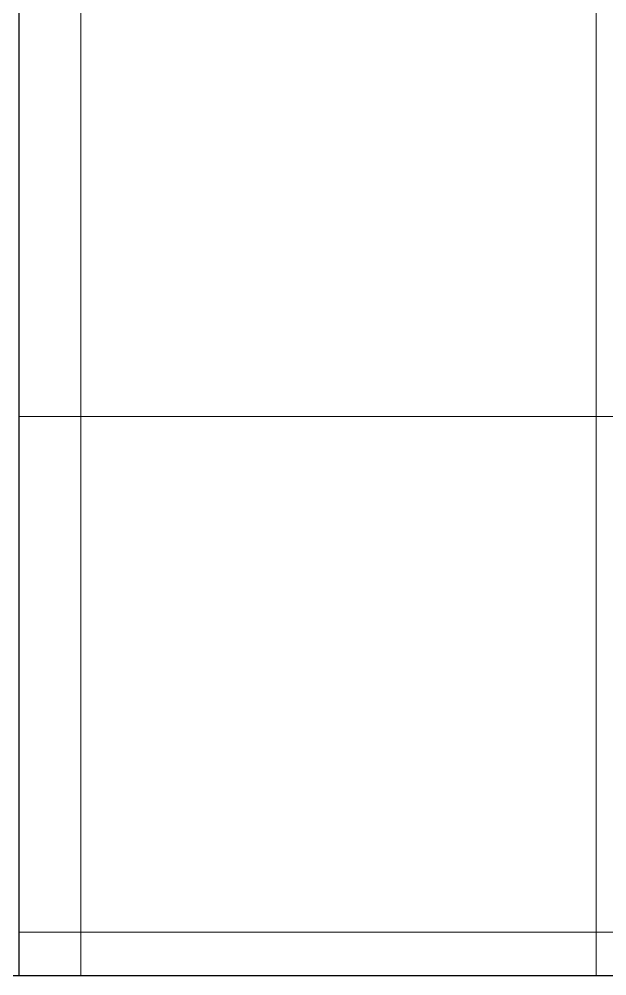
# Model space of a CAD drawing. Header units: inches. Extents: x -10117506 to -5032697, y -6529230 to -3254494.
# Drawn here: x -5047099.49 to -5047070.99, y -3261851.21 to -3261804.85 of the extents above; entities that cross this region are included whole.
import ezdxf

# ---------------------------------------------------------------- set-up
doc = ezdxf.new("R2010")
doc.units = ezdxf.units.IN
doc.header["$LTSCALE"] = 2
doc.header["$MEASUREMENT"] = 0
doc.linetypes.add('ACAD_ISO02W100', pattern=[15, 12, -3])
doc.layers.get('0').update_dxf_attribs({"linetype": 'CONTINUOUS'})
doc.layers.add('HATCH', color=60, linetype='ACAD_ISO02W100', lineweight=13)
doc.layers.add('window', color=4, linetype='CONTINUOUS', lineweight=13)

msp = doc.modelspace()

# ---------------------------------------------------------------- hatches: boundary and pattern name
at = {"layer": 'HATCH', "transparency": 33554661}
h = msp.add_hatch(dxfattribs=at)
h.set_pattern_fill('ANSI37', color=256, scale=200, angle=45)
h.set_pattern_definition([(90, (30903.478, -2449.113), (-25, 0), []), (180, (30903.478, -2449.113), (-4e-15, -25), [])])
h.paths.add_polyline_path([(-5047099.493, -3261739.209), (-5047129.493, -3261739.209), (-5047129.493, -3261744.209), (-5047099.493, -3261744.209), (-5047099.493, -3261851.209), (-5046956.493, -3261851.209), (-5046956.493, -3261744.209), (-5046938.493, -3261744.209), (-5046938.493, -3261739.209), (-5046956.493, -3261739.209), (-5046956.493, -3261632.209), (-5046938.493, -3261632.209), (-5046938.493, -3261627.209), (-5046956.493, -3261627.209), (-5046956.493, -3261589.209), (-5047099.493, -3261589.209), (-5047099.493, -3261627.209), (-5047129.493, -3261627.209), (-5047129.493, -3261632.209), (-5047099.493, -3261632.209)])

# ---------------------------------------------------------------- linework, layer by layer
at = {"ltscale": 0.5}
for p, q in [((-5047099.493, -3261851.209), (-5047099.493, -3261744.209)), ((-5046956.493, -3261851.209), (-5047247.614, -3261851.209))]:
    msp.add_line(p, q, dxfattribs=at)
at = {"layer": 'window'}
for q in [(-5047099.493, -3261767.209), (-5047129.493, -3261851.209)]:
    msp.add_line((-5047099.493, -3261851.209), q, dxfattribs=at)

doc.saveas('drawing.dxf')
